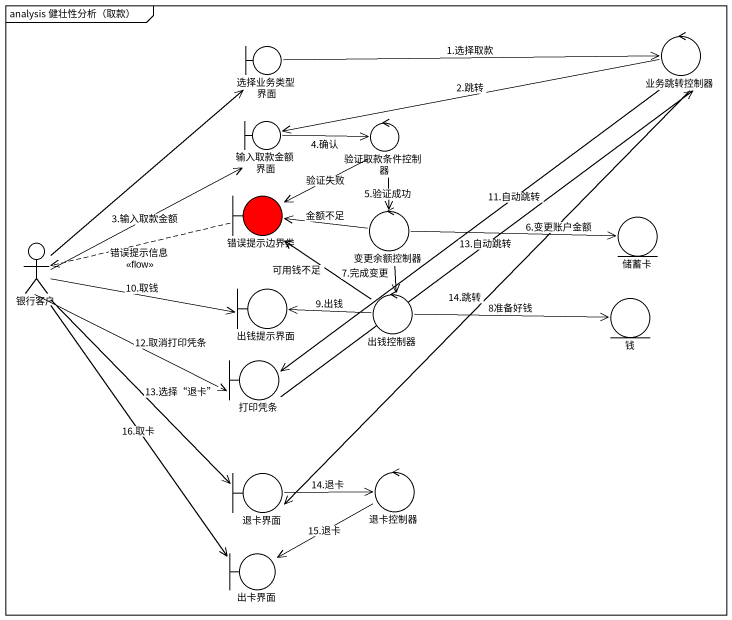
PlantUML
@startuml
mainframe analysis 健壮性分析（取款）
boundary "选择业务类型 界面" as 选择业务类型_界面
control 业务跳转控制器
boundary "输入取款金额 界面" as 输入取款金额_界面
control 验证取款条件控制器
boundary 错误提示边界类 #FF0000
control 变更余额控制器
entity 储蓄卡
actor 银行客户
boundary 出钱提示界面
control 出钱控制器
entity 钱
boundary 打印凭条
boundary 退卡界面
control 退卡控制器
boundary 出卡界面
选择业务类型_界面 -right-> 业务跳转控制器 : 1.选择取款
业务跳转控制器 -left-> 输入取款金额_界面 : 2.跳转
业务跳转控制器 --> 打印凭条 : 11.自动跳转
业务跳转控制器 --> 退卡界面 : 14.跳转
输入取款金额_界面 -right-> 验证取款条件控制器 : 4.确认
验证取款条件控制器 --> 错误提示边界类 : 验证失败
验证取款条件控制器 --> 变更余额控制器 : 5.验证成功
错误提示边界类 .left.> 银行客户 : 错误提示信息\n<<flow>>
变更余额控制器 -left-> 错误提示边界类 : 金额不足
变更余额控制器 -right-> 储蓄卡 : 6.变更账户金额
变更余额控制器 -right-> 储蓄卡
变更余额控制器 --> 出钱控制器 : 7.完成变更
银行客户 -up-> 选择业务类型_界面
银行客户 -right-> 输入取款金额_界面 : 3.输入取款金额
银行客户 -right-> 出钱提示界面 : 10.取钱
银行客户 -right-> 打印凭条 : 12.取消打印凭条
银行客户 --> 退卡界面 : 13.选择“退卡”
银行客户 --> 出卡界面 : 16.取卡
出钱控制器 -up-> 错误提示边界类 : 可用钱不足
出钱控制器 -left-> 出钱提示界面 : 9.出钱
出钱控制器 -right-> 钱 : 8准备好钱
打印凭条 -up-> 业务跳转控制器 : 13.自动跳转
退卡界面 -right-> 退卡控制器 : 14.退卡
退卡控制器 -left-> 出卡界面 : 15.退卡
@enduml
